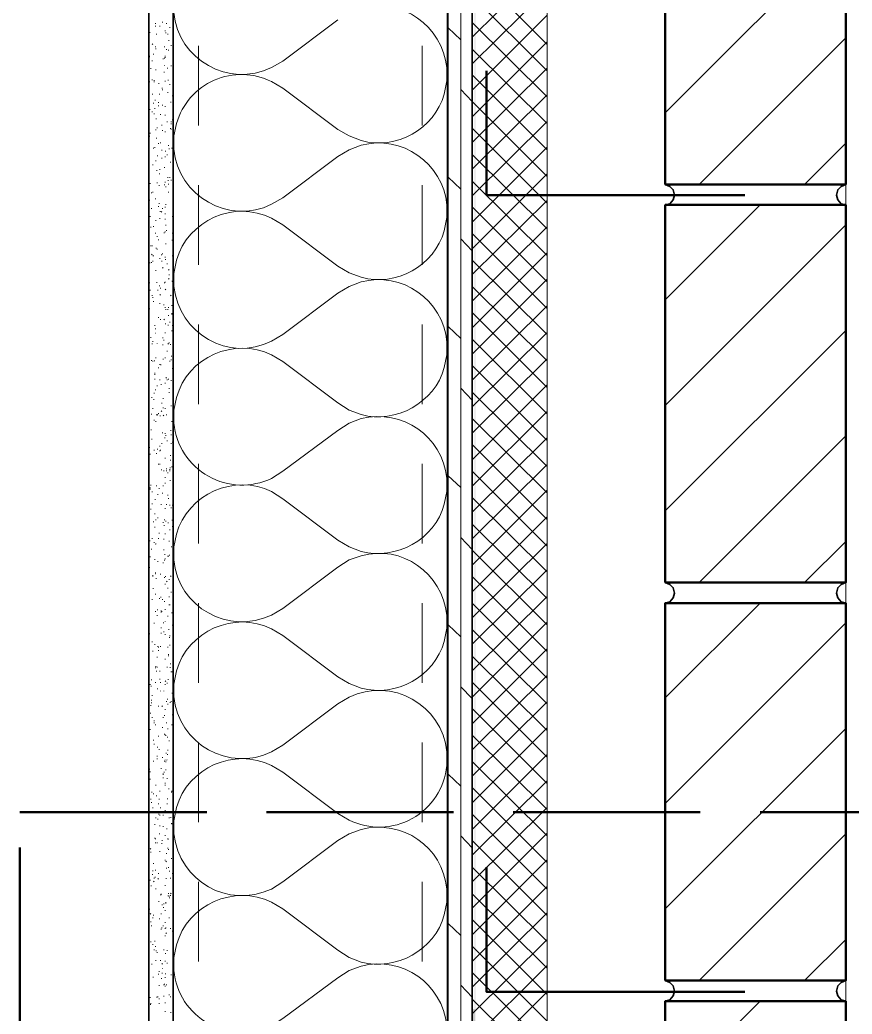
# Model space of a CAD drawing. Header units: inches. Extents: x 5 to 516, y -193 to 129.
# Drawn here: x 339.774 to 341.167, y -43.324 to -41.659 of the extents above; entities that cross this region are included whole.
import ezdxf

# ---------------------------------------------------------------- set-up
doc = ezdxf.new("R2010")
doc.units = ezdxf.units.IN
doc.header["$MEASUREMENT"] = 0
doc.linetypes.add('PDF_IMPORT', pattern=[1, 0.8, -0.2])
doc.layers.add('PDF5_Geometry', color=7, linetype='Continuous')
doc.layers.add('PDF5_Solid Fills', color=7, linetype='Continuous')

msp = doc.modelspace()

# ---------------------------------------------------------------- hatches: boundary and pattern name
at = {"layer": 'PDF5_Solid Fills', "transparency": 33554559}
msp.add_hatch(color=256, dxfattribs=at).paths.add_polyline_path([(340.5365054, -43.3156769), (340.5321397, -43.3156769), (340.5321397, -44.6301215), (340.5365841, -44.625677), (340.536584, -25.9690092), (340.5354729, -25.9690092)])

# ---------------------------------------------------------------- linework, layer by layer
at = {"layer": 'PDF5_Geometry', "lineweight": 35}
for points in [[(340.4899169, -44.6356774), (340.4899169, -25.9690092), (340.531028, -25.9690092), (340.531028, -44.6356774)], [(339.9899169, -44.5945657), (339.9899169, -32.0101203), (340.031028, -32.0101203), (340.031028, -44.5945657)]]:
    msp.add_lwpolyline(points, close=True, dxfattribs=at)
at = {"layer": 'PDF5_Geometry', "lineweight": 15}
for points in [[(340.4910291, -44.6356768), (340.4910291, -25.9690086)], [(340.5121382, -44.6356768), (340.5121382, -25.9690086)], [(340.8543601, -41.8145655), (341.1565824, -41.5123433)], [(340.5310275, -41.6878989), (340.6565831, -41.5634545)], [(340.6565836, -41.7001212), (340.531028, -41.5745657)], [(340.5310275, -41.7323433), (340.6565831, -41.6078988)], [(340.6565836, -41.7445656), (340.531028, -41.61901)], [(340.5310275, -41.7767882), (340.6565831, -41.6512326)], [(340.0010298, -41.6656763), (340.0010298, -41.6645653)], [(340.0010298, -41.6690097), (340.0010298, -41.6701207)], [(340.0088076, -41.6701207), (340.0088076, -41.6690097)], [(340.013252, -41.662343), (340.013252, -41.6634542)], [(340.0199187, -41.6645653), (340.0199187, -41.6656763)], [(340.0254743, -41.671232), (340.0254743, -41.672343)], [(340.0310298, -41.6656763), (340.0310298, -41.6645653)], [(340.1954743, -41.7390102), (340.2143632, -41.7278991), (340.3065854, -41.6590102)], [(340.5121382, -41.6923438), (340.4910271, -41.6723438)], [(340.6565836, -41.7878988), (340.531028, -41.6634544)], [(339.9921409, -41.6801208), (339.9910298, -41.6801208)], [(340.0032521, -41.682343), (340.0032521, -41.6834541)], [(340.0176965, -41.6778986), (340.0176965, -41.6767874)], [(340.0188076, -41.6801208), (340.0188076, -41.681232)], [(340.0221409, -41.682343), (340.0221409, -41.6834541)], [(340.9110279, -41.9345652), (341.1565835, -41.6890096)], [(339.9965854, -41.6990097), (339.9954743, -41.7001208)], [(340.0010298, -41.7034541), (340.0010298, -41.7045652)], [(340.0021409, -41.7078985), (340.0021409, -41.7067875)], [(340.0165854, -41.7045652), (340.0165854, -41.7034541)], [(340.0199187, -41.7090097), (340.0199187, -41.7078985)], [(340.0243631, -41.6934541), (340.023252, -41.6934541)], [(340.0276965, -41.7012319), (340.0276965, -41.7023431)], [(340.5310275, -41.8212319), (340.6565831, -41.6956764)], [(340.6565836, -41.8323437), (340.531028, -41.7078993)], [(339.9910298, -41.7212319), (339.9910298, -41.7201208), (339.9910298, -41.7190098)], [(339.9976965, -41.7167875), (339.9976965, -41.7156764)], [(340.0165854, -41.7234542), (340.0165854, -41.7223431)], [(340.0176965, -41.7201208), (340.0176965, -41.7190098)], [(340.0176965, -41.7223431), (340.0176965, -41.7212319)], [(340.023252, -41.7090097), (340.023252, -41.7101208)], [(339.993252, -41.7401209), (339.993252, -41.7412319)], [(339.9954743, -41.7278986), (339.9954743, -41.7267875)], [(340.0165854, -41.7356763), (340.0165854, -41.7345653)], [(340.0210298, -41.7401209), (340.0221409, -41.7401209)], [(340.0276965, -41.7367875), (340.0276965, -41.7356763)], [(340.0310298, -41.7345653), (340.0310298, -41.7334542)], [(340.4843632, -41.7834544), (340.4888076, -41.7612322), (340.4888076, -41.73901)], [(340.5310275, -41.8645658), (340.6565831, -41.7401213)], [(339.9910298, -41.7545653), (339.9899187, -41.7545653)], [(340.0021409, -41.7434542), (340.0021409, -41.742343)], [(340.0165854, -41.7467875), (340.0154743, -41.7467875)], [(340.6565836, -41.8767875), (340.531028, -41.7512319)], [(339.9910298, -41.7634541), (339.9910298, -41.762343)], [(339.9954743, -41.7590097), (339.9954743, -41.7601208)], [(339.9988076, -41.761232), (339.9988076, -41.7601208)], [(339.9988076, -41.762343), (339.9988076, -41.7634541)], [(340.0076965, -41.7656764), (340.0065853, -41.7656764)], [(340.0121409, -41.7734541), (340.013252, -41.7734541)], [(340.0176965, -41.762343), (340.0176965, -41.761232)], [(340.0221409, -41.7601208), (340.023252, -41.7601208)], [(340.0254743, -41.7678987), (340.0254743, -41.7667874)], [(339.9899187, -41.7867875), (339.9910298, -41.7867875)], [(339.9965854, -41.7834541), (339.9954743, -41.7834541)], [(340.0088076, -41.7834541), (340.0076965, -41.7834541)], [(340.013252, -41.7767874), (340.013252, -41.7756764)], [(340.0221409, -41.7812319), (340.0221409, -41.7801208)], [(340.0299187, -41.7867875), (340.0299187, -41.7856764)], [(340.0310298, -41.7801208), (340.0310298, -41.7812319)], [(340.5310275, -41.7956763), (340.5121386, -41.7756763)], [(340.5310275, -41.9090101), (340.6565831, -41.7845656)], [(339.9910298, -41.8012319), (339.9899187, -41.8012319)], [(339.9910298, -41.8045652), (339.9899187, -41.8045652)], [(339.9976965, -41.7990098), (339.9976965, -41.7978986)], [(340.0010298, -41.7934542), (339.9999187, -41.7934542)], [(339.9999187, -41.8067875), (339.9999187, -41.8078986)], [(340.0065853, -41.7967875), (340.0065853, -41.7978986)], [(340.0065853, -41.8023431), (340.0065853, -41.8034542)], [(340.013252, -41.8023431), (340.013252, -41.8012319)], [(340.0176965, -41.8045652), (340.0176965, -41.8034542)], [(340.0265854, -41.7967875), (340.0276965, -41.7967875)], [(340.6565836, -41.9212324), (340.531028, -41.7956768)], [(339.9910298, -41.8090097), (339.9921409, -41.8090097)], [(339.9954743, -41.8134542), (339.9954743, -41.812343)], [(339.9988076, -41.8156764), (339.9988076, -41.8167875)], [(340.0032521, -41.8245653), (340.0021409, -41.8245653)], [(340.0099187, -41.8167875), (340.0099187, -41.8178986)], [(340.0176965, -41.8190097), (340.0176965, -41.8178986)], [(340.0043631, -41.8401208), (340.0043631, -41.8390097)], [(340.0121409, -41.8356764), (340.0121409, -41.8345653)], [(340.0210298, -41.8290097), (340.0210298, -41.8301208)], [(340.0265854, -41.841232), (340.0265854, -41.8401208)], [(340.0276965, -41.8301208), (340.0276965, -41.8290097)], [(340.0276965, -41.8334542), (340.0276965, -41.832343)], [(340.0276965, -41.842343), (340.0276965, -41.841232)], [(340.0299187, -41.8267875), (340.0299187, -41.8256764)], [(340.4910291, -41.8390101), (340.489918, -41.8367879)], [(340.5310275, -41.9534544), (340.6565831, -41.82901)], [(340.6565836, -41.9656767), (340.531028, -41.8401212)], [(339.9899187, -41.8467875), (339.9899187, -41.8456764)], [(339.9910298, -41.8545653), (339.9910298, -41.8534542)], [(339.9921409, -41.8490097), (339.9921409, -41.8478986)], [(340.0021409, -41.842343), (340.0021409, -41.8434542)], [(340.0032521, -41.8578986), (340.0032521, -41.8567875)], [(340.013252, -41.8445652), (340.013252, -41.8434542)], [(340.0176965, -41.8467875), (340.0176965, -41.8456764)], [(339.9976965, -41.8745653), (339.9976965, -41.8734542)], [(339.9999187, -41.8734542), (339.9999187, -41.872343)], [(340.0065853, -41.8656764), (340.0065853, -41.8667875)], [(340.0099187, -41.8656764), (340.0099187, -41.8645653)], [(340.023252, -41.8701208), (340.023252, -41.8690098)], [(340.0243631, -41.8745653), (340.0243631, -41.8756764)], [(340.0288076, -41.8745653), (340.0288076, -41.8734542)], [(340.3454743, -41.8690097), (340.3254743, -41.8767875), (340.3065854, -41.8878986)], [(340.5310275, -41.9978993), (340.6565831, -41.8723438)], [(341.0876953, -41.9345652), (341.1565842, -41.8656763)], [(339.9899187, -41.8878986), (339.9899187, -41.8867875)], [(340.0054743, -41.8867875), (340.0043631, -41.8867875)], [(340.0121409, -41.8778986), (340.0121409, -41.8767875)], [(340.0121409, -41.8901208), (340.0121409, -41.8912319)], [(340.0188076, -41.8790097), (340.0176965, -41.8790097)], [(340.0176965, -41.8878986), (340.0176965, -41.8890097)], [(340.0210298, -41.8856764), (340.0210298, -41.8845652)], [(340.1954743, -41.9678989), (340.2143632, -41.9567878), (340.3065854, -41.8878989)], [(340.6565836, -42.00901), (340.531028, -41.8845655)], [(339.9965854, -41.9023431), (339.9965854, -41.9012319)], [(340.0021409, -41.8956764), (340.0021409, -41.8945653)], [(340.0165854, -41.9067875), (340.0165854, -41.9056764)], [(340.0265854, -41.8978986), (340.0265854, -41.8967875)], [(340.0310298, -41.9001208), (340.0310298, -41.8990097)], [(340.0043631, -41.911232), (340.0032521, -41.911232)], [(340.0076965, -41.9167875), (340.0088076, -41.9167875)], [(340.0088076, -41.9101208), (340.0088076, -41.9090098)], [(340.0221409, -41.9234542), (340.0221409, -41.922343)], [(340.0254743, -41.9234542), (340.0254743, -41.922343)], [(340.5121382, -41.9423438), (340.4910271, -41.9223438)], [(340.5310275, -42.0423431), (340.6565831, -41.9167875)], [(339.9921409, -41.9334542), (339.9921409, -41.9323431)], [(340.0043631, -41.9323431), (340.0043631, -41.9312319)], [(340.0076965, -41.9367875), (340.0076965, -41.9356764)], [(340.0165854, -41.9345653), (340.0165854, -41.9356764)], [(340.0176965, -41.9301208), (340.0176965, -41.9312319)], [(340.0188076, -41.9390097), (340.0188076, -41.9378986)], [(340.0221409, -41.9278986), (340.023252, -41.9278986)], [(340.023252, -41.9345653), (340.023252, -41.9334542)], [(340.0276965, -41.9267875), (340.0276965, -41.9278986)], [(340.0310298, -41.9301208), (340.0310298, -41.9290097)], [(340.6565836, -42.0534549), (340.531028, -41.9290104)], [(339.9943631, -41.9490098), (339.9943631, -41.9478986)], [(339.9965854, -41.9478986), (339.9965854, -41.9467875)], [(340.0010298, -41.9590097), (340.0010298, -41.9578986)], [(340.023252, -41.9478986), (340.023252, -41.9467875)], [(339.9910298, -41.961232), (339.9910298, -41.9601208)], [(339.9943631, -41.9756764), (339.9943631, -41.9745653)], [(340.0065853, -41.9723431), (340.0065853, -41.9712319)], [(340.0076965, -41.9667875), (340.0076965, -41.9656764)], [(340.013252, -41.9756764), (340.013252, -41.9745653)], [(340.0176965, -41.9723431), (340.0176965, -41.9734542)], [(340.0188076, -41.9690097), (340.0188076, -41.9678986)], [(340.0310298, -41.9712319), (340.0310298, -41.9701209)], [(340.0310298, -41.9745653), (340.0310298, -41.9734542)], [(340.4843632, -42.0123431), (340.4888076, -41.9901208), (340.4888076, -41.9690097)], [(340.5310275, -42.0856769), (340.6565831, -41.9612325)], [(340.6565836, -42.0978987), (340.531028, -41.9723431)], [(340.8543601, -42.1278986), (341.013249, -41.9690097)], [(339.9921409, -41.9878986), (339.9921409, -41.9890097)], [(340.0099187, -41.9801209), (340.0088076, -41.9801209)], [(340.0088076, -41.9912319), (340.0088076, -41.9923431)], [(340.0121409, -41.9801209), (340.0110298, -41.9812319)], [(340.0176965, -41.9834541), (340.0176965, -41.9845653)], [(340.0299187, -41.9890097), (340.0299187, -41.9878986)], [(340.1954743, -41.9912319), (340.2143632, -42.0023431), (340.3065854, -42.071232), (340.3254743, -42.0823431), (340.3454743, -42.0901208)], [(339.993252, -42.0056764), (339.993252, -42.0067875)], [(339.9976965, -42.0056764), (339.9976965, -42.0045653)], [(340.0021409, -41.9945653), (340.0021409, -41.9956764)], [(340.0176965, -41.9934542), (340.0176965, -41.9923431)], [(340.0188076, -42.0034542), (340.0188076, -42.002343)], [(340.5310275, -42.1301213), (340.6565831, -42.0056768)], [(340.8543601, -42.304566), (341.1565824, -42.0023437)], [(340.0010298, -42.0167875), (340.0010298, -42.0156764)], [(340.0043631, -42.0223431), (340.0043631, -42.0212319)], [(340.0154743, -42.0156764), (340.0165854, -42.0156764)], [(340.0176965, -42.0145653), (340.0176965, -42.0134542)], [(340.0199187, -42.0112319), (340.0199187, -42.0123431)], [(340.0310298, -42.0134542), (340.0299187, -42.0134542)], [(340.0299187, -42.0167875), (340.0299187, -42.0156764)], [(340.6565836, -42.1423436), (340.531028, -42.016788)], [(339.993252, -42.0378986), (339.993252, -42.0367875)], [(339.9954743, -42.0367875), (339.9954743, -42.0378986)], [(340.0021409, -42.041232), (340.0032521, -42.041232)], [(340.0065853, -42.0278986), (340.0065853, -42.0267875)], [(340.0188076, -42.0345653), (340.0188076, -42.0334542)], [(340.0288076, -42.0278986), (340.0299187, -42.0278986)], [(340.5310275, -42.0456763), (340.5121386, -42.0256763)], [(339.9943631, -42.0512319), (339.9954743, -42.0523431)], [(339.9965854, -42.0534542), (339.9976965, -42.0545652)], [(340.0043631, -42.042343), (340.0043631, -42.0434542)], [(340.0088076, -42.0578986), (340.0088076, -42.0590097)], [(340.0121409, -42.0523431), (340.0110298, -42.0523431)], [(340.013252, -42.0512319), (340.013252, -42.0501209)], [(340.0176965, -42.0567875), (340.0176965, -42.0556764)], [(340.0299187, -42.0545652), (340.0299187, -42.0534542)], [(340.5310275, -42.1745656), (340.6565831, -42.04901)], [(339.9910298, -42.0656764), (339.9921409, -42.0656764)], [(339.9943631, -42.0656764), (339.9943631, -42.0645653)], [(339.9965854, -42.0634542), (339.9965854, -42.0623431)], [(340.0121409, -42.0634542), (340.0121409, -42.0623431)], [(340.0143631, -42.0734542), (340.013252, -42.0745653)], [(340.0176965, -42.0601209), (340.0188076, -42.0601209)], [(340.0210298, -42.0678986), (340.0210298, -42.0667875)], [(340.0310298, -42.0723431), (340.0310298, -42.071232)], [(340.0365854, -42.061232), (340.0321409, -42.0834542), (340.0321409, -42.1056764)], [(340.6565836, -42.1856768), (340.531028, -42.0612324)], [(339.9910298, -42.082343), (339.9899187, -42.082343)], [(340.0021409, -42.0778986), (340.0021409, -42.0790097)], [(340.023252, -42.0767875), (340.0243631, -42.0778986)], [(340.0243631, -42.0856764), (340.0243631, -42.0867875)], [(340.4910291, -42.0890101), (340.489918, -42.0867879)], [(339.9899187, -42.1045653), (339.9899187, -42.1056764)], [(339.9910298, -42.0990097), (339.9910298, -42.1001209)], [(340.0032521, -42.0990097), (340.0043631, -42.0990097)], [(340.0088076, -42.1045653), (340.0076965, -42.1045653)], [(340.0165854, -42.1001209), (340.0165854, -42.0990097)], [(340.0176965, -42.0990097), (340.0176965, -42.0978986)], [(340.023252, -42.092343), (340.0243631, -42.0934542)], [(340.0299187, -42.0978986), (340.0299187, -42.0967875), (340.0288076, -42.0967875)], [(340.3454743, -42.0978989), (340.3254743, -42.1056767), (340.3065854, -42.1167878)], [(340.5310275, -42.2190099), (340.6565831, -42.0934544)], [(340.6565836, -42.2301212), (340.531028, -42.1056767)], [(339.9921409, -42.1123431), (339.9921409, -42.111232)], [(339.9954743, -42.121232), (339.9954743, -42.1201208)], [(339.9965854, -42.1245653), (339.9965854, -42.1234542)], [(340.0054743, -42.1123431), (340.0054743, -42.111232)], [(340.0099187, -42.1190098), (340.0088076, -42.1201208)], [(340.0099187, -42.1090098), (340.0099187, -42.1078986)], [(340.0188076, -42.1101208), (340.0176965, -42.111232)], [(340.0276965, -42.1201208), (340.0265854, -42.121232)], [(340.0310298, -42.1123431), (340.0310298, -42.1134542)], [(340.1954743, -42.1967875), (340.2143632, -42.1856764), (340.3065854, -42.1167875)], [(339.9976965, -42.131232), (339.9976965, -42.1301208)], [(340.0088076, -42.1345653), (340.0088076, -42.1334542)], [(340.0154743, -42.1367875), (340.0154743, -42.1356764)], [(340.0176965, -42.1412319), (340.0176965, -42.1401209)], [(340.023252, -42.1412319), (340.023252, -42.1401209)], [(340.0288076, -42.1378986), (340.0288076, -42.1367875)], [(340.5310275, -42.2623432), (340.6565831, -42.1378988)], [(339.9910298, -42.1423431), (339.9910298, -42.1434542)], [(340.0065853, -42.1567875), (340.0065853, -42.1578986)], [(340.0188076, -42.1445653), (340.0188076, -42.1434542)], [(340.0221409, -42.1434542), (340.0221409, -42.1445653)], [(340.023252, -42.1534542), (340.023252, -42.1545653)], [(340.0288076, -42.1523431), (340.0288076, -42.151232), (340.0288076, -42.1501208)], [(340.6565836, -42.2745655), (340.531028, -42.1490099)], [(339.9999187, -42.171232), (339.9999187, -42.1701208)], [(340.0099187, -42.1601208), (340.0099187, -42.161232)], [(340.0165854, -42.1601208), (340.0154743, -42.161232)], [(340.0188076, -42.1678986), (340.0176965, -42.1678986)], [(340.023252, -42.1701208), (340.0221409, -42.1701208)], [(340.0254743, -42.1656764), (340.0254743, -42.1645653)], [(340.0299187, -42.1701208), (340.0299187, -42.171232)], [(340.5121382, -42.1923438), (340.4910271, -42.1723438)], [(339.9899187, -42.1890098), (339.9899187, -42.1901208)], [(339.993252, -42.191232), (339.993252, -42.1901208)], [(340.0010298, -42.1756764), (340.0010298, -42.1767875)], [(340.0010298, -42.1834542), (340.0021409, -42.1834542)], [(340.0176965, -42.1834542), (340.0176965, -42.1823431)], [(340.0288076, -42.1801209), (340.0288076, -42.1790097)], [(340.0310298, -42.1823431), (340.0310298, -42.1812319)], [(340.5310275, -42.3067881), (340.6565831, -42.1823437)], [(340.8543601, -42.4812323), (341.1565824, -42.17901)], [(339.9954743, -42.2023431), (339.9954743, -42.201232)], [(339.9965854, -42.1978986), (339.9965854, -42.1967875)], [(340.0043631, -42.201232), (340.0043631, -42.2001208)], [(340.013252, -42.191232), (340.0143631, -42.191232)], [(340.013252, -42.2034542), (340.0143631, -42.2034542)], [(340.0154743, -42.1956764), (340.0154743, -42.1945653)], [(340.023252, -42.201232), (340.0221409, -42.2023431)], [(340.0243631, -42.2001208), (340.0243631, -42.1990098)], [(340.0265854, -42.2034542), (340.0265854, -42.2023431)], [(340.4843632, -42.2412323), (340.4888076, -42.2201211), (340.4888076, -42.1978989)], [(340.6565836, -42.3190098), (340.531028, -42.1934543)], [(340.0210298, -42.2145653), (340.0210298, -42.2134542)], [(340.0288076, -42.2223431), (340.0276965, -42.2223431)], [(340.1954743, -42.2201211), (340.2143632, -42.2312323), (340.3065854, -42.3001212), (340.3254743, -42.3123434), (340.3454743, -42.3201212)], [(339.9943631, -42.2301209), (339.9943631, -42.2290097)], [(339.9965854, -42.2312319), (339.9965854, -42.2301209)], [(339.9988076, -42.2301209), (339.9999187, -42.2301209)], [(340.0021409, -42.2245653), (340.0021409, -42.2256764)], [(340.0088076, -42.2367875), (340.0088076, -42.2356764)], [(340.0110298, -42.2367875), (340.0099187, -42.2367875)], [(340.0143631, -42.2278986), (340.0143631, -42.2267876)], [(340.0176965, -42.2256764), (340.0176965, -42.2245653)], [(340.0254743, -42.2301209), (340.0254743, -42.2312319)], [(340.0276965, -42.2290097), (340.0276965, -42.2278986)], [(340.5310275, -42.3512319), (340.6565831, -42.2267874)], [(340.6565836, -42.3634547), (340.531028, -42.2378992)], [(339.9999187, -42.251232), (339.9999187, -42.2501209)], [(339.9999187, -42.2534542), (339.9999187, -42.2523431)], [(340.0065853, -42.2423431), (340.0065853, -42.241232)], [(340.0299187, -42.2423431), (340.0299187, -42.2434542)], [(339.9999187, -42.2612319), (339.9999187, -42.2601209)], [(340.0043631, -42.2723431), (340.0043631, -42.271232)], [(340.0088076, -42.2623431), (340.0088076, -42.2612319)], [(340.0110298, -42.2701209), (340.0110298, -42.2690097)], [(340.0176965, -42.2667875), (340.0176965, -42.2678986)], [(340.0188076, -42.2578987), (340.0199187, -42.2590097)], [(340.0210298, -42.2623431), (340.0210298, -42.2612319)], [(340.023252, -42.2612319), (340.023252, -42.2601209)], [(340.0276965, -42.2634542), (340.0276965, -42.2623431)], [(340.5310275, -42.3956768), (340.6565831, -42.2701212)], [(339.9988076, -42.2845653), (339.9988076, -42.2834542)], [(340.0010298, -42.2778986), (340.0010298, -42.2790098)], [(340.0243631, -42.2767875), (340.0243631, -42.2756764)], [(340.0243631, -42.2834542), (340.0243631, -42.2823431)], [(340.5310275, -42.2956763), (340.5121386, -42.2756763)], [(340.6565836, -42.4067874), (340.531028, -42.282343)], [(339.9954743, -42.291232), (339.9943631, -42.291232)], [(339.9976965, -42.2945653), (339.9988076, -42.2945653)], [(340.0121409, -42.3001209), (340.0121409, -42.3012319)], [(340.0143631, -42.2923431), (340.0143631, -42.2934542)], [(340.0276965, -42.3056764), (340.0276965, -42.3045653)], [(339.9943631, -42.3201208), (339.9943631, -42.3190098)], [(339.9965854, -42.3090097), (339.9965854, -42.3101209)], [(340.0032521, -42.321232), (340.0032521, -42.3201208)], [(340.0054743, -42.3201208), (340.0043631, -42.321232)], [(340.0065853, -42.3190098), (340.0065853, -42.3178986)], [(340.0088076, -42.3223431), (340.0099187, -42.3223431)], [(340.0110298, -42.3134542), (340.0121409, -42.3145653)], [(340.0143631, -42.3090097), (340.0143631, -42.3078986)], [(340.0154743, -42.321232), (340.0143631, -42.3223431)], [(340.0176965, -42.3090097), (340.0176965, -42.3101209)], [(340.0199187, -42.321232), (340.0199187, -42.3201208)], [(340.5310275, -42.4401211), (340.6565831, -42.3145656)], [(339.9988076, -42.3301209), (339.9988076, -42.3290097)], [(340.0021409, -42.332343), (340.0021409, -42.331232)], [(340.0288076, -42.332343), (340.0288076, -42.331232)], [(340.4910291, -42.3390102), (340.489918, -42.3367879)], [(340.6565836, -42.4512323), (340.531028, -42.3267879)], [(339.9943631, -42.3456764), (339.993252, -42.3456764)], [(340.013252, -42.351232), (340.013252, -42.3501209)], [(340.0176965, -42.351232), (340.0176965, -42.3523431)], [(340.0188076, -42.3545653), (340.0188076, -42.3556764)], [(340.0276965, -42.3467875), (340.0265854, -42.3467875)], [(340.0276965, -42.3545653), (340.0276965, -42.3534542)], [(340.0310298, -42.3534542), (340.0310298, -42.3523431)], [(340.9110279, -42.6012319), (341.1565835, -42.3556763)], [(339.9943631, -42.361232), (339.9954743, -42.361232)], [(340.0088076, -42.3734542), (340.0088076, -42.3723431)], [(340.0121409, -42.3690098), (340.0121409, -42.3678986)], [(340.0165854, -42.3590098), (340.0176965, -42.3590098)], [(340.0210298, -42.3634542), (340.0210298, -42.3645653)], [(340.0276965, -42.3690098), (340.0276965, -42.3678986)], [(340.0299187, -42.3667875), (340.0299187, -42.3656765)], [(340.5310275, -42.4834544), (340.6565831, -42.3590099)], [(340.6565836, -42.4956767), (340.531028, -42.3701211)], [(339.9899187, -42.391232), (339.9899187, -42.3901209)], [(339.9910298, -42.3756764), (339.9910298, -42.3745653)], [(339.9921409, -42.3867876), (339.9921409, -42.3856764)], [(339.9988076, -42.3801209), (339.9988076, -42.3790097)], [(340.0032521, -42.3856764), (340.0032521, -42.3845653)], [(340.0043631, -42.3778987), (340.0054743, -42.3778987)], [(340.0088076, -42.381232), (340.0088076, -42.3801209)], [(340.0099187, -42.3801209), (340.0099187, -42.3790097)], [(340.0265854, -42.3890098), (340.0265854, -42.3878986)], [(340.0065853, -42.4034542), (340.0065853, -42.4023431)], [(340.0088076, -42.4023431), (340.0088076, -42.4034542)], [(340.0176965, -42.3934542), (340.0176965, -42.3923431)], [(340.0265854, -42.3967875), (340.0265854, -42.3956764)], [(340.0288076, -42.4078986), (340.0288076, -42.4067876)], [(340.5310275, -42.5278993), (340.6565831, -42.4034548)], [(340.0121409, -42.4123431), (340.0110298, -42.4123431)], [(340.0154743, -42.4145653), (340.0154743, -42.4134542)], [(340.0199187, -42.4101209), (340.0199187, -42.411232)], [(340.0199187, -42.4145653), (340.0199187, -42.4134542)], [(340.0221409, -42.4178986), (340.0221409, -42.4167875)], [(340.0265854, -42.4090098), (340.0254743, -42.4090098)], [(340.0254743, -42.4123431), (340.0254743, -42.411232)], [(340.0254743, -42.4145653), (340.0254743, -42.4134542)], [(340.5121382, -42.4423438), (340.4910271, -42.4223438)], [(340.6565836, -42.540121), (340.531028, -42.4145654)], [(339.9899187, -42.4345653), (339.9899187, -42.4334542)], [(339.993252, -42.4378986), (339.993252, -42.4390098)], [(340.0032521, -42.4401209), (340.0032521, -42.4390098)], [(340.0143631, -42.4390098), (340.0143631, -42.4401209)], [(340.0176965, -42.4256764), (340.0176965, -42.4245653)], [(340.0176965, -42.4356764), (340.0176965, -42.4345653)], [(340.0265854, -42.4301209), (340.0254743, -42.4301209)], [(340.4843632, -42.4701214), (340.4888076, -42.4490103), (340.4888076, -42.4267881)], [(339.9921409, -42.4423431), (339.9921409, -42.4434542)], [(339.9921409, -42.4445653), (339.9921409, -42.4456764)], [(339.9954743, -42.4501209), (339.9954743, -42.4490098)], [(340.0054743, -42.4534542), (340.0054743, -42.4545653)], [(340.0076965, -42.4434542), (340.0076965, -42.4445653)], [(340.013252, -42.451232), (340.013252, -42.4523431)], [(340.0221409, -42.4556764), (340.0221409, -42.4545653)], [(340.0310298, -42.4578986), (340.0310298, -42.4567875)], [(340.1954743, -42.4490103), (340.2143632, -42.4612325), (340.3065854, -42.5301214), (340.3254743, -42.5412325), (340.3454743, -42.5490103)], [(340.5310275, -42.5723431), (340.6565831, -42.4467875)], [(339.9954743, -42.4690098), (339.9954743, -42.4701209)], [(340.0010298, -42.4623431), (339.9999187, -42.4623431)], [(340.0110298, -42.471232), (340.0110298, -42.4701209)], [(340.0199187, -42.4701209), (340.0199187, -42.471232)], [(340.023252, -42.4601209), (340.023252, -42.461232)], [(340.0254743, -42.4723431), (340.0254743, -42.471232)], [(340.0299187, -42.4723431), (340.0299187, -42.471232)], [(340.6565836, -42.5834548), (340.531028, -42.4590104)], [(339.993252, -42.4790098), (339.993252, -42.4778986)], [(339.9999187, -42.4867876), (339.9999187, -42.4856764)], [(340.0176965, -42.4778986), (340.0176965, -42.4767875)], [(340.0276965, -42.4767875), (340.0276965, -42.4756764)], [(339.9899187, -42.4934542), (339.9910298, -42.4934542)], [(339.9976965, -42.4990098), (339.9976965, -42.5001209)], [(340.0021409, -42.4967875), (340.0021409, -42.4956764)], [(340.0054743, -42.4934542), (340.0054743, -42.4923431)], [(340.0143631, -42.501232), (340.0143631, -42.5001209)], [(340.0165854, -42.5056764), (340.0154743, -42.5056764)], [(340.0165854, -42.4967875), (340.0165854, -42.4956764)], [(340.0188076, -42.4990098), (340.0188076, -42.4978987)], [(340.0221409, -42.501232), (340.023252, -42.501232)], [(340.0299187, -42.4967875), (340.0288076, -42.4967875)], [(340.0299187, -42.5067875), (340.0299187, -42.5078987)], [(340.5310275, -42.616788), (340.6565831, -42.4912324)], [(340.6565836, -42.6278986), (340.531028, -42.5034542)], [(339.9999187, -42.5078987), (339.9999187, -42.5090097)], [(340.0076965, -42.5178987), (340.0076965, -42.5190098)], [(340.0176965, -42.5201209), (340.0176965, -42.5190098)], [(340.0254743, -42.5134542), (340.0254743, -42.5123431)], [(340.0365854, -42.5201214), (340.0321409, -42.5412325), (340.0321409, -42.5634548)], [(339.9921409, -42.531232), (339.9910298, -42.531232)], [(339.9954743, -42.5278987), (339.9954743, -42.5267875)], [(339.9988076, -42.5345653), (339.9988076, -42.5334542)], [(340.0010298, -42.5367875), (340.0021409, -42.5367875), (340.0021409, -42.5356764)], [(340.0065853, -42.5278987), (340.0065853, -42.5267875)], [(340.0154743, -42.5290097), (340.0154743, -42.5278987)], [(340.0243631, -42.531232), (340.0243631, -42.5323431)], [(340.5310275, -42.5456763), (340.5121386, -42.5256763)], [(340.5310275, -42.6601212), (340.6565831, -42.5356768)], [(341.0876953, -42.6012319), (341.1565842, -42.532343)], [(339.9943631, -42.5456765), (339.9943631, -42.5445653)], [(340.0154743, -42.5467875), (340.0154743, -42.5456765)], [(340.0176965, -42.5545653), (340.0165854, -42.5545653)], [(340.0221409, -42.5578987), (340.0221409, -42.5567875)], [(340.023252, -42.5578987), (340.023252, -42.5567875)], [(340.0254743, -42.5556764), (340.0243631, -42.5556764)], [(340.0288076, -42.541232), (340.0276965, -42.541232)], [(340.3454743, -42.5567878), (340.3254743, -42.5634545), (340.3065854, -42.5756767)], [(340.6565836, -42.6723435), (340.531028, -42.546788)], [(339.9921409, -42.5590098), (339.9921409, -42.5578987)], [(339.9999187, -42.5634542), (339.9999187, -42.5623431)], [(340.0054743, -42.5667875), (340.0054743, -42.5656765)], [(340.0143631, -42.5690098), (340.0143631, -42.5678987)], [(340.0165854, -42.5645653), (340.0165854, -42.5634542)], [(340.0176965, -42.5623431), (340.0176965, -42.561232)], [(339.9910298, -42.5756764), (339.9910298, -42.5767875)], [(339.9965854, -42.591232), (339.9965854, -42.5901209), (339.9965854, -42.5890098)], [(340.0010298, -42.5856765), (340.0010298, -42.5845653)], [(340.0021409, -42.5867875), (340.0010298, -42.5867875)], [(340.0099187, -42.5878987), (340.0099187, -42.5867875)], [(340.0276965, -42.5901209), (340.0265854, -42.591232)], [(340.1954743, -42.655677), (340.2143632, -42.6445659), (340.3065854, -42.575677)], [(340.4910291, -42.5890102), (340.489918, -42.586788)], [(340.5310275, -42.7045656), (340.6565831, -42.5801211)], [(340.0032521, -42.5945653), (340.0021409, -42.5945653)], [(340.0165854, -42.5934542), (340.0165854, -42.5923431)], [(340.0188076, -42.591232), (340.0176965, -42.591232)], [(340.0176965, -42.6034542), (340.0176965, -42.6045653)], [(340.0210298, -42.5990098), (340.0199187, -42.6001209)], [(340.0243631, -42.5967875), (340.0243631, -42.5956764)], [(340.6565836, -42.7167879), (340.531028, -42.5912323)], [(339.9965854, -42.611232), (339.9976965, -42.611232)], [(340.0010298, -42.621232), (340.0010298, -42.6201209)], [(340.0221409, -42.6101209), (340.0221409, -42.611232)], [(340.0276965, -42.6178987), (340.0276965, -42.6167875)], [(339.9954743, -42.6290098), (339.9954743, -42.6301209)], [(340.0088076, -42.6278986), (340.0076965, -42.6278986)], [(340.0099187, -42.6256765), (340.0110298, -42.6256765)], [(340.013252, -42.6301209), (340.013252, -42.6290098)], [(340.0165854, -42.6334542), (340.0165854, -42.6323431)], [(340.0243631, -42.6256765), (340.0243631, -42.6245653)], [(340.0243631, -42.6390098), (340.0243631, -42.6378987)], [(340.0254743, -42.6390098), (340.0254743, -42.6378987)], [(340.5310275, -42.7490105), (340.6565831, -42.624566)], [(340.6565836, -42.7612322), (340.531028, -42.6356766)], [(340.8543601, -42.7945653), (341.013249, -42.6356764)], [(340.0010298, -42.6501209), (340.0010298, -42.6490098)], [(340.0043631, -42.6467876), (340.0054743, -42.6467876)], [(340.0043631, -42.6567876), (340.0043631, -42.6556764)], [(340.0110298, -42.6490098), (340.0110298, -42.6478986)], [(340.0110298, -42.651232), (340.0110298, -42.6501209)], [(340.0121409, -42.6501209), (340.0121409, -42.6490098)], [(340.0176965, -42.6456764), (340.0176965, -42.6467876)], [(340.0221409, -42.6578987), (340.0221409, -42.6567876)], [(340.0288076, -42.6523431), (340.0288076, -42.651232)], [(340.4843632, -42.7001212), (340.4888076, -42.6778989), (340.4888076, -42.6556767)], [(339.9988076, -42.6701209), (339.9988076, -42.6690098)], [(340.0154743, -42.6690098), (340.0143631, -42.6690098)], [(340.0176965, -42.6667876), (340.0176965, -42.6656764)], [(340.0299187, -42.6734542), (340.0299187, -42.6723431)], [(340.5121382, -42.6923438), (340.4910271, -42.6723438)], [(340.5310275, -42.7934542), (340.6565831, -42.6678987)], [(340.8543601, -42.9712327), (341.1565824, -42.6690105)], [(339.9899187, -42.6845654), (339.9899187, -42.6856764)], [(339.9910298, -42.6878987), (339.9910298, -42.6867876)], [(340.0110298, -42.6778987), (340.0110298, -42.6767876)], [(340.0110298, -42.6867876), (340.0110298, -42.6856764)], [(340.0154743, -42.6845654), (340.0154743, -42.6834542)], [(340.0176965, -42.6878987), (340.0176965, -42.6890098)], [(340.0243631, -42.6801209), (340.023252, -42.6801209)], [(340.0254743, -42.6901209), (340.0254743, -42.691232)], [(340.1954743, -42.6790101), (340.2143632, -42.6901212), (340.3065854, -42.7590101), (340.3254743, -42.7701212), (340.3454743, -42.7778989)], [(340.6565836, -42.804566), (340.531028, -42.6801216)], [(339.9954743, -42.7001209), (339.9954743, -42.701232)], [(339.9999187, -42.7056764), (339.9999187, -42.7045653)], [(340.0254743, -42.6934542), (340.0243631, -42.6934542)], [(340.0254743, -42.7067876), (340.0254743, -42.7056764)], [(339.9899187, -42.7223431), (339.9899187, -42.721232)], [(339.9965854, -42.7167876), (339.9965854, -42.7156764)], [(340.0054743, -42.7090098), (340.0054743, -42.7078987)], [(340.0065853, -42.7090098), (340.0065853, -42.7101209)], [(340.0065853, -42.7145653), (340.0065853, -42.7156764)], [(340.0099187, -42.7078987), (340.0099187, -42.7090098)], [(340.0221409, -42.7101209), (340.0221409, -42.7090098)], [(340.023252, -42.7223431), (340.023252, -42.721232)], [(340.023252, -42.7234542), (340.023252, -42.7245653)], [(340.5310275, -42.8378991), (340.6565831, -42.7123436)], [(340.0043631, -42.7267876), (340.0043631, -42.7256764)], [(340.0176965, -42.7301209), (340.0176965, -42.7290098)], [(340.0265854, -42.7378987), (340.0265854, -42.7367876)], [(340.6565836, -42.8490098), (340.531028, -42.7245653)], [(340.0010298, -42.7434542), (340.0010298, -42.7445653)], [(340.0021409, -42.741232), (340.0021409, -42.7423431)], [(340.0032521, -42.7490098), (340.0032521, -42.7501209)], [(340.0043631, -42.7423431), (340.0043631, -42.7434542)], [(340.0088076, -42.7501209), (340.0088076, -42.7490098)], [(340.0210298, -42.7434542), (340.0210298, -42.7423431)], [(340.0254743, -42.7434542), (340.0265854, -42.7434542)], [(340.0276965, -42.751232), (340.0276965, -42.7501209)], [(340.0288076, -42.751232), (340.0288076, -42.7501209)], [(340.0365854, -42.7490101), (340.0321409, -42.7712323), (340.0321409, -42.7923434)], [(340.5310275, -42.8812324), (340.6565831, -42.7567879)], [(339.9921409, -42.771232), (339.9921409, -42.7723431)], [(339.9943631, -42.7645653), (339.9943631, -42.7634542)], [(340.0010298, -42.7690098), (340.0010298, -42.7678987)], [(340.0088076, -42.7634542), (340.0088076, -42.7623431)], [(340.0099187, -42.7678987), (340.0099187, -42.7690098)], [(340.0188076, -42.7656765), (340.0176965, -42.7667876)], [(340.0176965, -42.7723431), (340.0176965, -42.771232)], [(340.0210298, -42.7701209), (340.0210298, -42.7690098)], [(340.023252, -42.7634542), (340.0221409, -42.7634542)], [(340.6565836, -42.8934547), (340.531028, -42.7678991)], [(339.993252, -42.7745653), (339.9943631, -42.7745653)], [(339.9954743, -42.791232), (339.9954743, -42.7901209)], [(340.0043631, -42.7790098), (340.0054743, -42.7790098)], [(340.0099187, -42.7834542), (340.0099187, -42.7823431)], [(340.0154743, -42.7834542), (340.0154743, -42.7823431)], [(340.0299187, -42.7867876), (340.0288076, -42.7867876)], [(340.5310275, -42.7956764), (340.5121386, -42.7756764)], [(339.993252, -42.8078987), (339.993252, -42.8067876)], [(339.9943631, -42.7990098), (339.9943631, -42.7978987)], [(339.9943631, -42.8034542), (339.9943631, -42.8023431)], [(340.0199187, -42.8001209), (340.0199187, -42.801232)], [(340.0210298, -42.7967876), (340.0221409, -42.7967876)], [(340.0221409, -42.8056765), (340.0221409, -42.8045653)], [(340.0254743, -42.8023431), (340.0265854, -42.8023431)], [(340.0276965, -42.801232), (340.0276965, -42.8001209)], [(340.1954743, -42.8845656), (340.2143632, -42.8734545), (340.3065854, -42.8045656)], [(340.3254714, -42.7934541), (340.3065825, -42.8045653)], [(340.5310275, -42.9256767), (340.6565831, -42.8012323)], [(339.9899187, -42.8234542), (339.9899187, -42.8223431)], [(339.993252, -42.8201209), (339.9921409, -42.8201209)], [(340.0065853, -42.8090098), (340.0065853, -42.8078987)], [(340.0121409, -42.8078987), (340.013252, -42.8090098)], [(340.0165854, -42.8245653), (340.0165854, -42.8234542)], [(340.0176965, -42.8145653), (340.0176965, -42.8134542)], [(340.0299187, -42.8223431), (340.0299187, -42.8234542)], [(340.6565836, -42.937899), (340.531028, -42.8123435)], [(339.9899187, -42.8367876), (339.9910298, -42.8367876)], [(339.9954743, -42.8278987), (339.9954743, -42.8267876)], [(339.9988076, -42.8334542), (339.9988076, -42.8323431)], [(339.9988076, -42.8367876), (339.9988076, -42.8356765)], [(340.0010298, -42.8401209), (340.0010298, -42.8390098)], [(340.0143631, -42.8278987), (340.0143631, -42.8267876)], [(340.0199187, -42.8356765), (340.0199187, -42.8367876)], [(340.0288076, -42.8401209), (340.0288076, -42.8390098)], [(340.4910291, -42.8390102), (340.489918, -42.836788)], [(339.9921409, -42.8478987), (339.9921409, -42.8467876)], [(340.013252, -42.8445653), (340.013252, -42.8434542)], [(340.0165854, -42.8545653), (340.0165854, -42.8556765)], [(340.0176965, -42.8567876), (340.0176965, -42.8556765)], [(340.0188076, -42.8567876), (340.0188076, -42.8578987)], [(340.0221409, -42.8467876), (340.0221409, -42.8456765)], [(340.5310275, -42.9701216), (340.6565831, -42.8445661)], [(340.6565836, -42.9812323), (340.531028, -42.8567878)], [(340.8543601, -43.147899), (341.1565824, -42.8456767)], [(339.9976965, -42.8645653), (339.9976965, -42.8656765)], [(339.9988076, -42.8723431), (339.9988076, -42.871232)], [(340.0065853, -42.8590098), (340.0065853, -42.8578987)], [(340.0221409, -42.8601209), (340.0210298, -42.8601209)], [(340.0243631, -42.8656765), (340.0243631, -42.8667876)], [(340.0310298, -42.8601209), (340.0310298, -42.861232)], [(340.0043631, -42.8767876), (340.0054743, -42.8767876)], [(340.0076965, -42.881232), (340.0076965, -42.8801209)], [(340.0199187, -42.8867876), (340.0188076, -42.8867876)], [(340.0221409, -42.8890098), (340.0210298, -42.8890098)], [(340.0221409, -42.881232), (340.0221409, -42.8823431)], [(340.4888047, -42.9067875), (340.4888047, -42.8845653)], [(340.5310275, -43.0145654), (340.6565831, -42.8890098)], [(339.9976965, -42.901232), (339.9976965, -42.9001209)], [(340.0043631, -42.8923431), (340.0043631, -42.891232)], [(340.0043631, -42.8967876), (340.0043631, -42.8956765)], [(340.013252, -42.8945654), (340.013252, -42.8934542)], [(340.0165854, -42.901232), (340.0165854, -42.9001209)], [(340.0176965, -42.8990098), (340.0176965, -42.8978987)], [(340.0188076, -42.901232), (340.0188076, -42.9023431)], [(340.0210298, -42.8978987), (340.0199187, -42.8990098)], [(340.6565836, -43.0256772), (340.531028, -42.9012327)], [(339.9910298, -42.9145654), (339.9910298, -42.9134542)], [(339.9921409, -42.9190098), (339.9921409, -42.9178987)], [(340.0110298, -42.9134542), (340.0110298, -42.9123431)], [(340.0143631, -42.9234542), (340.0143631, -42.9223431), (340.0143631, -42.921232)], [(340.0165854, -42.9190098), (340.0154743, -42.9190098)], [(340.0188076, -42.9156765), (340.0188076, -42.9145654)], [(340.5121382, -42.9423439), (340.4910271, -42.9223439)], [(339.9899187, -42.9367876), (339.9899187, -42.9356765)], [(339.9921409, -42.931232), (339.9921409, -42.9301209)], [(340.0021409, -42.9401209), (340.0021409, -42.941232)], [(340.0143631, -42.9290098), (340.0143631, -42.9278987)], [(340.0176965, -42.9378987), (340.0176965, -42.9367876)], [(340.0176965, -42.9401209), (340.0176965, -42.941232)], [(340.0210298, -42.9301209), (340.0210298, -42.9290098)], [(340.5310275, -43.0578992), (340.6565831, -42.9334548)], [(339.9954743, -42.9523431), (339.9943631, -42.9523431)], [(339.9976965, -42.9556765), (339.9976965, -42.9545654)], [(340.0088076, -42.951232), (340.0088076, -42.9501209)], [(340.0243631, -42.9467876), (340.023252, -42.9467876)], [(340.0288076, -42.9523431), (340.0276965, -42.9523431)], [(340.0288076, -42.951232), (340.0288076, -42.9501209)], [(340.6565836, -43.070121), (340.531028, -42.9445654)], [(339.993252, -42.9645654), (339.993252, -42.9634542)], [(339.9943631, -42.9690098), (339.9943631, -42.9701209)], [(340.0032521, -42.9578987), (340.0032521, -42.9590098)], [(340.0065853, -42.9723431), (340.0065853, -42.971232)], [(340.0076965, -42.9645654), (340.0076965, -42.9634542)], [(340.0221409, -42.9634542), (340.0210298, -42.9634542)], [(340.0210298, -42.9723431), (340.0210298, -42.971232)], [(339.9965854, -42.9790098), (339.9965854, -42.9778987)], [(340.0076965, -42.9890098), (340.0065853, -42.9890098)], [(340.0088076, -42.991232), (340.0088076, -42.9901209)], [(340.0099187, -42.9790098), (340.0099187, -42.9778987)], [(340.0143631, -42.9901209), (340.0143631, -42.991232)], [(340.0176965, -42.9823431), (340.0176965, -42.9834542)], [(340.0288076, -42.9856765), (340.0299187, -42.9856765)], [(340.0365854, -42.9778987), (340.0321409, -43.0001209), (340.0321409, -43.0223431)], [(340.5310275, -43.1023436), (340.6565831, -42.9778991)], [(340.6565836, -43.1145659), (340.531028, -42.9890103)], [(339.9999187, -43.0056765), (339.9999187, -43.0067876)], [(340.0021409, -42.9945654), (340.0021409, -42.9956765)], [(340.0054743, -42.9967876), (340.0054743, -42.9978987)], [(340.0243631, -42.9945654), (340.0243631, -42.9956765)], [(340.0265854, -42.9945654), (340.0276965, -42.9945654)], [(340.0288076, -43.0056765), (340.0288076, -43.0045654), (340.0276965, -43.0045654)], [(340.0076965, -43.0223431), (340.0088076, -43.0223431)], [(340.0088076, -43.0090098), (340.0088076, -43.0078987)], [(340.0143631, -43.0101209), (340.0143631, -43.0090098)], [(340.0210298, -43.0134543), (340.0199187, -43.0134543)], [(340.1954743, -43.1145654), (340.2143632, -43.1023431), (340.3065854, -43.0334543), (340.3254743, -43.0223431), (340.3454743, -43.0145654)], [(340.5310275, -43.1467879), (340.6565831, -43.0212323)], [(340.9110279, -43.2678989), (341.1565835, -43.0223433)], [(339.9999187, -43.0301209), (339.9999187, -43.0290098)], [(340.0010298, -43.031232), (340.0010298, -43.0301209)], [(340.0010298, -43.0378987), (340.0010298, -43.0367876)], [(340.0043631, -43.0378987), (340.0043631, -43.0367876)], [(340.0121409, -43.0334543), (340.013252, -43.0334543)], [(340.0121409, -43.0390098), (340.0121409, -43.0378987)], [(340.0176965, -43.0245654), (340.0176965, -43.0256765)], [(340.023252, -43.031232), (340.0221409, -43.031232), (340.0221409, -43.0301209)], [(340.5310275, -43.0456764), (340.5121386, -43.0256764)], [(340.6565836, -43.1590102), (340.531028, -43.0334546)], [(339.993252, -43.0467876), (339.9921409, -43.0478987)], [(339.993252, -43.0534543), (339.993252, -43.0523431)], [(340.0088076, -43.0523431), (340.0088076, -43.051232)], [(340.0199187, -43.0556765), (340.0199187, -43.0545654)], [(340.0221409, -43.0456765), (340.0221409, -43.0467876)], [(340.023252, -43.0478987), (340.023252, -43.0490098)], [(339.9976965, -43.0723431), (339.9976965, -43.071232)], [(340.0176965, -43.0667876), (340.0176965, -43.0656765)], [(340.0188076, -43.0678987), (340.0199187, -43.0690098)], [(340.0276965, -43.0634543), (340.0288076, -43.0634543)], [(340.0310298, -43.0701209), (340.0310298, -43.0690098)], [(340.5310275, -43.1912322), (340.6565831, -43.0656767)], [(339.9954743, -43.0901209), (339.9965854, -43.0901209)], [(339.9965854, -43.0845654), (339.9965854, -43.0834543)], [(340.0010298, -43.0823431), (340.0010298, -43.0834543)], [(340.0065853, -43.0890098), (340.0065853, -43.0878987)], [(340.0199187, -43.0801209), (340.0199187, -43.0790098)], [(340.023252, -43.0790098), (340.023252, -43.0778987)], [(340.0254743, -43.0845654), (340.0243631, -43.0845654)], [(340.0299187, -43.0878987), (340.0299187, -43.0890098)], [(340.4910291, -43.0890102), (340.489918, -43.086788)], [(340.6565836, -43.2023435), (340.531028, -43.077899)], [(339.9921409, -43.1001209), (339.9921409, -43.0990098)], [(339.9976965, -43.101232), (339.9988076, -43.1023431)], [(339.9988076, -43.0967876), (339.9988076, -43.0956765)], [(340.0010298, -43.0945654), (339.9999187, -43.0945654)], [(340.0065853, -43.0967876), (340.0054743, -43.0978987)], [(340.0199187, -43.0967876), (340.0188076, -43.0967876)], [(340.0265854, -43.0967876), (340.0265854, -43.0956765)], [(339.993252, -43.1090098), (339.9943631, -43.1090098)], [(340.0021409, -43.1145654), (340.0021409, -43.1134543)], [(340.0099187, -43.1245654), (340.0110298, -43.1234543), (340.0110298, -43.1223431)], [(340.0176965, -43.1090098), (340.0176965, -43.1078987)], [(340.023252, -43.1223431), (340.023252, -43.121232)], [(340.0265854, -43.121232), (340.0276965, -43.1223431)], [(340.4843632, -43.1578987), (340.4888076, -43.1367876), (340.4888076, -43.1145654)], [(340.5310275, -43.2356769), (340.6565831, -43.1101213)], [(340.6565836, -43.2467878), (340.531028, -43.1223434)], [(340.0076965, -43.1356765), (340.0065853, -43.1356765)], [(340.0154743, -43.1401209), (340.0154743, -43.1390098)], [(340.0188076, -43.1390098), (340.0188076, -43.1378987), (340.0188076, -43.1367876)], [(340.0221409, -43.1256765), (340.023252, -43.1256765)], [(340.0243631, -43.1267876), (340.0243631, -43.1256765)], [(340.0254743, -43.1290098), (340.0243631, -43.1290098)], [(340.0265854, -43.1245654), (340.0265854, -43.1256765)], [(340.1954743, -43.1367876), (340.2143632, -43.1478987), (340.3065854, -43.2167876), (340.3254743, -43.2290098), (340.3454743, -43.2367876)], [(339.9910298, -43.1456765), (339.9899187, -43.1456765)], [(339.9910298, -43.1490098), (339.9910298, -43.1478987)], [(339.993252, -43.1556765), (339.9921409, -43.1567876)], [(340.0110298, -43.1567876), (340.0110298, -43.1556765)], [(340.0121409, -43.141232), (340.013252, -43.141232)], [(340.0143631, -43.1456765), (340.0154743, -43.1456765)], [(340.0176965, -43.151232), (340.0176965, -43.1501209)], [(340.5310275, -43.2790101), (340.6565831, -43.1545657)], [(339.993252, -43.1701209), (339.993252, -43.1690098)], [(339.9965854, -43.1634543), (339.9965854, -43.1623432)], [(339.9976965, -43.1590098), (339.9976965, -43.1578987)], [(340.0076965, -43.1645654), (340.0088076, -43.1645654)], [(340.0176965, -43.171232), (340.0176965, -43.1701209)], [(340.0243631, -43.1634543), (340.0243631, -43.1623432)], [(340.5121382, -43.1923436), (340.4910271, -43.1723436)], [(340.6565836, -43.2912324), (340.531028, -43.1656769)], [(339.9943631, -43.1767876), (339.9943631, -43.1756765)], [(340.0110298, -43.1823432), (340.0110298, -43.181232)], [(340.0121409, -43.1790098), (340.0121409, -43.1801209)], [(340.0143631, -43.1767876), (340.0143631, -43.1756765)], [(340.0176965, -43.181232), (340.0176965, -43.1801209)], [(340.0188076, -43.1801209), (340.0188076, -43.1790098)], [(340.0199187, -43.1878987), (340.0188076, -43.1890098)], [(340.0265854, -43.181232), (340.0265854, -43.1801209)], [(340.0299187, -43.1856765), (340.0299187, -43.1845654)], [(339.993252, -43.2034543), (339.993252, -43.2023432)], [(339.9999187, -43.2023432), (339.9999187, -43.201232)], [(340.0176965, -43.1934543), (340.0176965, -43.1923432)], [(340.0310298, -43.1978987), (340.0310298, -43.1967876)], [(340.5310275, -43.3234545), (340.6565831, -43.19901)], [(341.0876953, -43.2678989), (341.1565842, -43.19901)], [(339.9965854, -43.2078987), (339.9965854, -43.2067876)], [(339.9988076, -43.2167876), (339.9988076, -43.2156765)], [(340.0010298, -43.211232), (340.0010298, -43.2101209)], [(340.0021409, -43.2178987), (340.0032521, -43.2178987)], [(340.0043631, -43.221232), (340.0043631, -43.2201209)], [(340.0154743, -43.2156765), (340.0154743, -43.2167876)], [(340.0188076, -43.2223432), (340.0176965, -43.2223432)], [(340.0310298, -43.2190098), (340.0310298, -43.2178987)], [(340.6565836, -43.3356768), (340.531028, -43.2101212)], [(340.0021409, -43.2345654), (340.0021409, -43.2334543)], [(340.0099187, -43.2345654), (340.0099187, -43.2334543)], [(340.0121409, -43.2390098), (340.013252, -43.2401209)], [(340.0176965, -43.2356765), (340.0176965, -43.2345654)], [(340.0210298, -43.2390098), (340.0210298, -43.2378987)], [(339.9954743, -43.2401209), (339.9943631, -43.2401209)], [(340.0076965, -43.2523432), (340.0076965, -43.2534543)], [(340.013252, -43.2556765), (340.0121409, -43.2556765)], [(340.013252, -43.2478987), (340.013252, -43.2467876)], [(340.5310275, -43.3678991), (340.6565831, -43.2423435)], [(340.6565836, -43.37901), (340.531028, -43.2545656)], [(339.9976965, -43.2623432), (339.9965854, -43.2623432)], [(340.0065853, -43.2567876), (340.0065853, -43.2578987)], [(340.0110298, -43.2645654), (340.0121409, -43.2645654)], [(340.0176965, -43.2567876), (340.0188076, -43.2567876)], [(340.0176965, -43.2634543), (340.0176965, -43.2623432)], [(340.0276965, -43.2590098), (340.0276965, -43.2578987)], [(340.0076965, -43.2756765), (340.0076965, -43.2767876)], [(340.0154743, -43.2756765), (340.0154743, -43.2745654)], [(340.0165854, -43.2734543), (340.0165854, -43.2745654)], [(340.0176965, -43.2767876), (340.0176965, -43.2778987)], [(340.0199187, -43.2756765), (340.0199187, -43.2745654)], [(340.5310275, -43.2956767), (340.5121386, -43.2756767)], [(340.5310275, -43.4123434), (340.6565831, -43.2867879)], [(339.9899187, -43.300121), (339.9910298, -43.300121)], [(339.9899187, -43.3034543), (339.9899187, -43.3045654)], [(339.9921409, -43.2967876), (339.9921409, -43.2956765)], [(339.993252, -43.3067876), (339.993252, -43.3056765)], [(340.0032521, -43.2956765), (340.0043631, -43.2956765)], [(340.0054743, -43.2956765), (340.0054743, -43.2945654)], [(340.0076965, -43.2978987), (340.0076965, -43.2990098)], [(340.0076965, -43.3067876), (340.0076965, -43.3056765)], [(340.0154743, -43.2945654), (340.0154743, -43.2934543)], [(340.0176965, -43.3056765), (340.0176965, -43.3045654)], [(340.0243631, -43.2923432), (340.0243631, -43.291232)], [(340.0265854, -43.2956765), (340.0265854, -43.2945654)], [(340.6565836, -43.4234546), (340.531028, -43.2990102)], [(340.8543601, -43.4612323), (341.013249, -43.3023434)], [(339.993252, -43.3078987), (339.9921409, -43.3078987)], [(340.0176965, -43.3190098), (340.0176965, -43.320121)], [(340.0265854, -43.3212321), (340.0276965, -43.3212321)], [(340.0310298, -43.3134543), (340.0310298, -43.3123432)]]:
    msp.add_lwpolyline(points, dxfattribs=at)
for points in [[(340.6565836, -44.6356774), (340.6565836, -30.6767868), (340.531028, -30.6767868), (340.531028, -44.6356774)], [(341.2288041, -44.1356768), (341.2288041, -35.3445649), (341.1565818, -35.3445649), (341.1565818, -44.1356768)], [(340.0143631, -41.7234542), (340.0143631, -41.7245652)], [(340.0210298, -43.2167876), (340.0210298, -43.2178987)], [(340.0310298, -43.3101209), (340.0310298, -43.311232)]]:
    msp.add_lwpolyline(points, close=True, dxfattribs=at)
at = {"layer": 'PDF5_Geometry', "linetype": 'PDF_IMPORT', "lineweight": 15, "ltscale": 0.166667}
for points in [[(340.0732502, -44.6356768), (340.0732502, -32.0523425)], [(340.4476942, -44.6356768), (340.4476942, -32.0523425)]]:
    msp.add_lwpolyline(points, dxfattribs=at)
at = {"layer": 'PDF5_Geometry', "lineweight": 50}
for points in [[(340.8543601, -41.9345655), (340.8543601, -41.3023432), (341.1565824, -41.3023432), (341.1565824, -41.9345655)], [(340.8543601, -42.6012322), (340.8543601, -41.9690099), (341.1565824, -41.9690099), (341.1565824, -42.6012322)], [(340.8543601, -43.2678989), (340.8543601, -42.6356766), (341.1565824, -42.6356766), (341.1565824, -43.2678989)], [(340.8543601, -43.9345656), (340.8543601, -43.3023434), (341.1565824, -43.3023434), (341.1565824, -43.9345656)]]:
    msp.add_lwpolyline(points, close=True, dxfattribs=at)
at = {"layer": 'PDF5_Geometry', "lineweight": 15}
for points in [[(340.0321409, -41.8756767), (340.0321409, -41.8534544), (340.0365854, -41.8323433, -0.469947887), (340.1954743, -41.7623433), (340.2143632, -41.7734544), (340.3065854, -41.8423433), (340.3254743, -41.8534544), (340.3454743, -41.8612322)], [(340.0365854, -42.2912323), (340.0321409, -42.3123434), (340.0321409, -42.3345656, 0.521626481), (340.1954743, -42.4267878), (340.2143632, -42.4145656), (340.3065854, -42.3467881), (340.3254743, -42.3345658), (340.3454743, -42.3267881)], [(340.1954743, -42.9078987), (340.2143632, -42.9190098), (340.3065854, -42.9878987), (340.3254743, -42.9990098, 0.525807039), (340.4888076, -42.9078987), (340.4888076, -42.8856765)], [(340.0365854, -43.2078987), (340.0321409, -43.2290098), (340.0321409, -43.251232, 0.521626455), (340.1954743, -43.3434543), (340.2143632, -43.3312321), (340.3065854, -43.2634543), (340.3254743, -43.251232), (340.3454743, -43.2434543)]]:
    msp.add_lwpolyline(points, format="xyb", dxfattribs=at)
at = {"layer": 'PDF5_Geometry', "lineweight": 50}
for points in [[(340.9876971, -41.9523434), (340.5554748, -41.9523434), (340.5554748, -41.7445656)], [(340.9876971, -43.2867879), (340.5554748, -43.2867879), (340.5554748, -43.077899)]]:
    msp.add_lwpolyline(points, dxfattribs=at)
at = {"layer": 'PDF5_Geometry', "lineweight": 35}
for points in [[(340.8543601, -41.9690099), (340.8621379, -41.9667877), (340.8676935, -41.960121), (340.8699157, -41.9523433), (340.8676935, -41.9434544), (340.8621379, -41.9378988), (340.8543601, -41.9345655)], [(341.1565836, -41.9345652), (341.1488059, -41.9378985), (341.1432503, -41.9434541), (341.1410281, -41.952343), (341.1432503, -41.9601207), (341.1488059, -41.9667874), (341.1565836, -41.9690096)], [(340.8543601, -42.6356766), (340.8621379, -42.6334544), (340.8676935, -42.6267878), (340.8699157, -42.61901), (340.8676935, -42.6101211), (340.8621379, -42.6045655), (340.8543601, -42.6012322)], [(341.1565836, -42.6012319), (341.1488059, -42.6045652), (341.1432503, -42.6101208), (341.1410281, -42.6190097), (341.1432503, -42.6267875), (341.1488059, -42.6334541), (341.1565836, -42.6356764)], [(340.8543601, -43.3023434), (340.8621379, -43.3001211), (340.8676935, -43.2934545), (340.8699157, -43.2856767), (340.8676935, -43.2767878), (340.8621379, -43.2712323), (340.8543601, -43.2678989)], [(341.1565836, -43.2678989), (341.1488059, -43.2712322), (341.1432503, -43.2767878), (341.1410281, -43.2856767), (341.1432503, -43.2934545), (341.1488059, -43.3001211), (341.1565836, -43.3023434)]]:
    msp.add_lwpolyline(points, dxfattribs=at)
at = {"layer": 'PDF5_Geometry', "linetype": 'PDF_IMPORT', "lineweight": 50, "ltscale": 0.391111}
msp.add_lwpolyline([(341.72214, -42.9856766), (341.72214, -45.4223436), (339.7743609, -45.4223437), (339.7743633, -42.9856767), (341.7221389, -42.9856766)], dxfattribs=at)
at = {"layer": 'PDF5_Geometry', "lineweight": 15}
for points in [[(340.4888076, -41.73901), (340.4814558, -41.6697692), (340.4133447, -41.6198989), (340.3454743, -41.6401211)], [(340.0321409, -41.646788), (340.0391409, -41.7263806), (340.1244002, -41.773214), (340.1954743, -41.7390102)], [(340.3454743, -41.8612322), (340.4035113, -41.8776026), (340.4684558, -41.8418063), (340.4843632, -41.7834544)], [(340.4888076, -41.9690097), (340.4830854, -41.8990838), (340.4129002, -41.8505097), (340.3454743, -41.8690097)], [(340.0321409, -41.8756767), (340.0384928, -41.9541026), (340.1250854, -42.0034544), (340.1954743, -41.9678989)], [(340.1954743, -41.9912319), (340.133252, -41.9597134), (340.0551965, -41.9949357), (340.0365854, -42.061232)], [(340.3454743, -42.0901208), (340.4035113, -42.1064912), (340.4684558, -42.0706949), (340.4843632, -42.0123431)], [(340.4888076, -42.1978989), (340.4830854, -42.127973), (340.4129002, -42.0793989), (340.3454743, -42.0978989)], [(340.0321409, -42.1056764), (340.0405113, -42.1838986), (340.1240669, -42.2335468), (340.1954743, -42.1967875)], [(340.1954743, -42.2201211), (340.1332891, -42.1893989), (340.054715, -42.2236026), (340.0365854, -42.2912323)], [(340.3454743, -42.3201212), (340.4037521, -42.3358989), (340.4688632, -42.2998434), (340.4843632, -42.2412323)], [(340.4888076, -42.4267881), (340.4812706, -42.3555659), (340.414678, -42.3099362), (340.3454743, -42.3267881)], [(340.1954743, -42.4490103), (340.1343076, -42.4175844), (340.0540113, -42.4538807), (340.0365854, -42.5201214)], [(340.3454743, -42.5490103), (340.4032891, -42.5647511), (340.469641, -42.5290473), (340.4843632, -42.4701214)], [(340.4888076, -42.6556767), (340.4814558, -42.586436), (340.4133447, -42.5365656), (340.3454743, -42.5567878)], [(340.0321409, -42.5634548), (340.0391409, -42.6430474), (340.1244002, -42.6898807), (340.1954743, -42.655677)], [(340.1954743, -42.6790101), (340.133252, -42.6474915), (340.0551965, -42.6827138), (340.0365854, -42.7490101)], [(340.3454743, -42.7778989), (340.4035113, -42.7942693), (340.4684558, -42.758473), (340.4843632, -42.7001212)], [(340.4888047, -42.8845653), (340.4818047, -42.8064727), (340.3955269, -42.7582875), (340.3254714, -42.7934541)], [(340.0321409, -42.7923434), (340.0384928, -42.8707693), (340.1250854, -42.9201212), (340.1954743, -42.8845656)], [(340.1954743, -42.9078987), (340.1332335, -42.8763802), (340.0551965, -42.9116024), (340.0365854, -42.9778987)], [(340.4888076, -43.1145654), (340.481641, -43.0425098), (340.414715, -42.998195), (340.3454743, -43.0145654)], [(340.0321409, -43.0223431), (340.0419928, -43.1020468), (340.1215483, -43.1481209), (340.1954743, -43.1145654)], [(340.1954743, -43.1367876), (340.1332891, -43.1060654), (340.054715, -43.1402691), (340.0365854, -43.2078987)], [(340.3454743, -43.2367876), (340.4037521, -43.2525469), (340.4688632, -43.2165098), (340.4843632, -43.1578987)], [(340.4888076, -43.3434543), (340.4812706, -43.272232), (340.414678, -43.2266024), (340.3454743, -43.2434543)]]:
    msp.add_open_spline(points, degree=3, dxfattribs=at)
at = {"layer": 'PDF5_Solid Fills', "lineweight": 15, "transparency": 33554559}
msp.add_solid([(340.5354718, -25.9690092), (340.5365829, -44.6356774), (340.5354718, -44.6356774)], dxfattribs=at)

doc.saveas('drawing.dxf')
